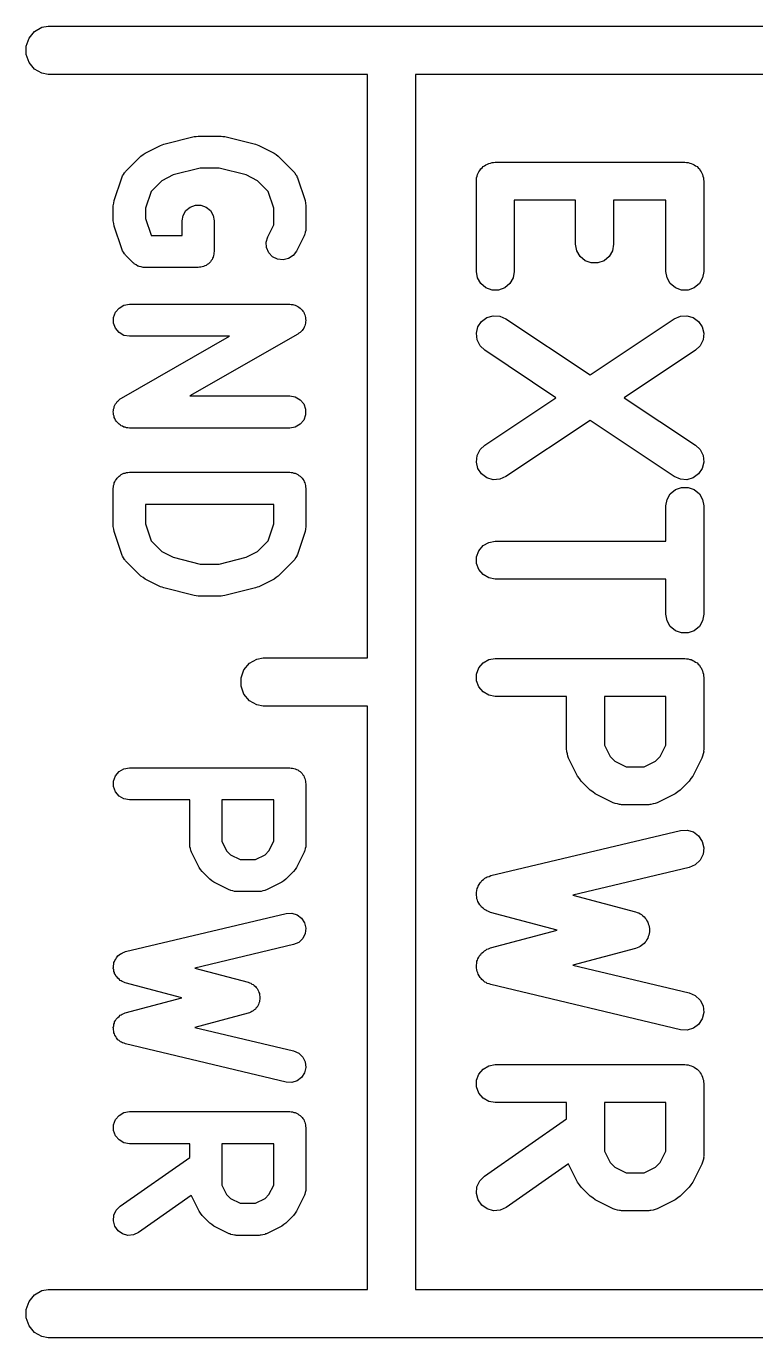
# Model space of a CAD drawing. Extents: x 51 to 149, y -134 to -32.
# Drawn here: x 50.61 to 56.38, y -100.69 to -90.31 of the extents above; entities that cross this region are included whole.
import ezdxf

# ---------------------------------------------------------------- set-up
doc = ezdxf.new("R2010")
doc.units = 0
doc.header["$MEASUREMENT"] = 0
doc.layers.add('BLACK', color=7, linetype='CONTINUOUS')

msp = doc.modelspace()

# ---------------------------------------------------------------- linework, layer by layer
at = {"layer": 'BLACK', "linetype": 'CONTINUOUS'}
for p, q in [((50.6757, -90.3518), (50.7338, -90.3182)), ((50.7338, -90.3182), (50.7833, -90.3095)), ((50.7833, -90.3095), (62.5167, -90.3095)), ((50.6095, -90.4664), (50.6325, -90.4033)), ((50.6325, -90.4033), (50.6757, -90.3518)), ((50.6095, -90.5336), (50.6095, -90.4664)), ((50.6325, -90.5967), (50.6095, -90.5336)), ((50.6757, -90.6482), (50.6325, -90.5967)), ((50.7338, -90.6818), (50.6757, -90.6482)), ((50.7833, -90.6905), (50.7338, -90.6818)), ((53.3095, -90.6905), (50.7833, -90.6905)), ((53.3095, -95.3095), (53.3095, -90.6905)), ((53.6905, -90.6905), (53.6905, -100.309)), ((62.3095, -90.6905), (53.6905, -90.6905)), ((51.6711, -91.2535), (51.6844, -91.2496)), ((51.6844, -91.2496), (51.6971, -91.2439)), ((51.6971, -91.2439), (51.939, -91.1835)), ((51.939, -91.1835), (51.9545, -91.1824)), ((51.9545, -91.1824), (51.9698, -91.1797)), ((51.9698, -91.1797), (52.1512, -91.1797)), ((52.1512, -91.1797), (52.1665, -91.1824)), ((52.1665, -91.1824), (52.182, -91.1835)), ((52.182, -91.1835), (52.4239, -91.2439)), ((52.4239, -91.2439), (52.4366, -91.2496)), ((52.4366, -91.2496), (52.4499, -91.2535)), ((51.3961, -91.4588), (51.5171, -91.3378)), ((51.5171, -91.3378), (51.5338, -91.3261)), ((51.5338, -91.3261), (51.5501, -91.314)), ((51.5501, -91.314), (51.6711, -91.2535)), ((52.4499, -91.2535), (52.5708, -91.314)), ((52.5708, -91.314), (52.5872, -91.3261)), ((52.5872, -91.3261), (52.6038, -91.3378)), ((52.6038, -91.3378), (52.7248, -91.4588)), ((51.3919, -91.4648), (51.3961, -91.4588)), ((51.9854, -91.4337), (51.7722, -91.487)), ((52.1356, -91.4337), (51.9854, -91.4337)), ((52.3488, -91.487), (52.1356, -91.4337)), ((52.7248, -91.4588), (52.729, -91.4648)), ((54.187, -91.473), (54.1915, -91.4607)), ((54.1915, -91.4607), (54.2, -91.4507)), ((54.2, -91.4507), (54.2065, -91.4393)), ((54.2065, -91.4393), (54.2166, -91.4309)), ((54.2166, -91.4309), (54.225, -91.4208)), ((54.225, -91.4208), (54.2364, -91.4142)), ((54.2364, -91.4142), (54.2464, -91.4058)), ((54.2464, -91.4058), (54.2588, -91.4013)), ((54.2588, -91.4013), (54.2701, -91.3948)), ((54.2701, -91.3948), (54.283, -91.3925)), ((54.283, -91.3925), (54.2954, -91.388)), ((54.2954, -91.388), (54.3085, -91.388)), ((54.3085, -91.388), (54.3214, -91.3857)), ((54.3214, -91.3857), (55.8214, -91.3857)), ((55.8214, -91.3857), (55.8344, -91.388)), ((55.8344, -91.388), (55.8475, -91.388)), ((55.8475, -91.388), (55.8598, -91.3925)), ((55.8598, -91.3925), (55.8727, -91.3948)), ((55.8727, -91.3948), (55.8841, -91.4013)), ((55.8841, -91.4013), (55.8964, -91.4058)), ((55.8964, -91.4058), (55.9065, -91.4142)), ((55.9065, -91.4142), (55.9178, -91.4208)), ((55.9178, -91.4208), (55.9263, -91.4309)), ((55.9263, -91.4309), (55.9363, -91.4393)), ((55.9363, -91.4393), (55.9429, -91.4507)), ((55.9429, -91.4507), (55.9513, -91.4607)), ((55.9513, -91.4607), (55.9558, -91.473)), ((51.305, -91.6898), (51.3655, -91.5084)), ((51.3655, -91.5084), (51.369, -91.502)), ((51.369, -91.502), (51.3709, -91.4949)), ((51.3709, -91.4949), (51.3794, -91.4827)), ((51.3794, -91.4827), (51.3865, -91.4696)), ((51.3865, -91.4696), (51.3919, -91.4648)), ((51.6821, -91.532), (51.597, -91.6172)), ((51.7722, -91.487), (51.6821, -91.532)), ((52.4388, -91.532), (52.3488, -91.487)), ((52.524, -91.6172), (52.4388, -91.532)), ((52.729, -91.4648), (52.7345, -91.4696)), ((52.7345, -91.4696), (52.7416, -91.4827)), ((52.7416, -91.4827), (52.7501, -91.4949)), ((52.7501, -91.4949), (52.752, -91.502)), ((52.752, -91.502), (52.7555, -91.5084)), ((52.7555, -91.5084), (52.816, -91.6898)), ((54.1714, -91.5357), (54.1737, -91.5228)), ((54.1714, -92.25), (54.1714, -91.5357)), ((54.1737, -91.5097), (54.1782, -91.4973)), ((54.1737, -91.5228), (54.1737, -91.5097)), ((54.1782, -91.4973), (54.1805, -91.4844)), ((54.1805, -91.4844), (54.187, -91.473)), ((55.9558, -91.473), (55.9624, -91.4844)), ((55.9624, -91.4844), (55.9647, -91.4973)), ((55.9647, -91.4973), (55.9691, -91.5097)), ((55.9691, -91.5097), (55.9691, -91.5228)), ((55.9691, -91.5228), (55.9714, -91.5357)), ((55.9714, -91.5357), (55.9714, -92.25)), ((51.597, -91.6172), (51.5525, -91.7506)), ((52.5685, -91.7506), (52.524, -91.6172)), ((51.2985, -91.73), (51.302, -91.71)), ((51.2985, -91.851), (51.2985, -91.73)), ((51.302, -91.71), (51.305, -91.6898)), ((51.5525, -91.7506), (51.5525, -91.8303)), ((51.8504, -91.8075), (51.8725, -91.7693)), ((51.8725, -91.7693), (51.9063, -91.741)), ((51.9063, -91.741), (51.9477, -91.7259)), ((51.9477, -91.7259), (51.9918, -91.7259)), ((51.9918, -91.7259), (52.0333, -91.741)), ((52.0333, -91.741), (52.067, -91.7693)), ((52.067, -91.7693), (52.0891, -91.8075)), ((52.5685, -91.8814), (52.5685, -91.7506)), ((52.816, -91.6898), (52.8189, -91.71)), ((52.8189, -91.71), (52.8225, -91.73)), ((52.8225, -91.73), (52.8225, -91.9114)), ((54.9571, -91.6857), (54.4714, -91.6857)), ((54.4714, -91.6857), (54.4714, -92.25)), ((54.9571, -92.0357), (54.9571, -91.6857)), ((55.6714, -91.6857), (55.2571, -91.6857)), ((55.2571, -91.6857), (55.2571, -92.0357)), ((55.6714, -92.25), (55.6714, -91.6857)), ((51.302, -91.871), (51.2985, -91.851)), ((51.305, -91.8911), (51.302, -91.871)), ((51.5525, -91.8303), (51.597, -91.9638)), ((51.8428, -91.851), (51.8504, -91.8075)), ((51.8428, -91.9659), (51.8428, -91.851)), ((52.0891, -91.8075), (52.0968, -91.851)), ((52.0968, -91.851), (52.0968, -92.0929)), ((51.3655, -92.0725), (51.305, -91.8911)), ((51.597, -91.9638), (51.599, -91.9659)), ((51.599, -91.9659), (51.8428, -91.9659)), ((52.5088, -92.0179), (52.5214, -91.9756)), ((52.5214, -91.9756), (52.5685, -91.8814)), ((52.8091, -91.9682), (52.7486, -92.0892)), ((52.8112, -91.9612), (52.8091, -91.9682)), ((52.8148, -91.9549), (52.8112, -91.9612)), ((52.8174, -91.9402), (52.8148, -91.9549)), ((52.8216, -91.9259), (52.8174, -91.9402)), ((52.8225, -91.9114), (52.8212, -91.9186)), ((52.8212, -91.9186), (52.8216, -91.9259)), ((51.369, -92.079), (51.3655, -92.0725)), ((51.3708, -92.0861), (51.369, -92.079)), ((52.5115, -92.0619), (52.5088, -92.0179)), ((52.529, -92.1024), (52.5115, -92.0619)), ((54.9662, -92.087), (54.9571, -92.0357)), ((55.2571, -92.0357), (55.2481, -92.087)), ((51.3794, -92.0982), (51.3708, -92.0861)), ((51.3865, -92.1113), (51.3794, -92.0982)), ((51.392, -92.1162), (51.3865, -92.1113)), ((51.3961, -92.1222), (51.392, -92.1162)), ((51.4566, -92.1827), (51.3961, -92.1222)), ((51.4612, -92.1859), (51.4566, -92.1827)), ((51.4648, -92.1901), (51.4612, -92.1859)), ((52.0585, -92.1816), (52.0514, -92.1901)), ((52.067, -92.1745), (52.0585, -92.1816)), ((52.0726, -92.1649), (52.067, -92.1745)), ((52.0797, -92.1564), (52.0726, -92.1649)), ((52.0835, -92.1459), (52.0797, -92.1564)), ((52.0891, -92.1363), (52.0835, -92.1459)), ((52.091, -92.1254), (52.0891, -92.1363)), ((52.0948, -92.1149), (52.091, -92.1254)), ((52.0968, -92.0929), (52.0948, -92.1038)), ((52.0948, -92.1038), (52.0948, -92.1149)), ((52.5593, -92.1344), (52.529, -92.1024)), ((52.5988, -92.1541), (52.5593, -92.1344)), ((52.6426, -92.1592), (52.5988, -92.1541)), ((52.6855, -92.1489), (52.6426, -92.1592)), ((52.7223, -92.1246), (52.6855, -92.1489)), ((52.7486, -92.0892), (52.7223, -92.1246)), ((54.9922, -92.1321), (54.9662, -92.087)), ((55.0321, -92.1656), (54.9922, -92.1321)), ((55.0811, -92.1834), (55.0321, -92.1656)), ((55.1332, -92.1834), (55.0811, -92.1834)), ((55.1821, -92.1656), (55.1332, -92.1834)), ((55.222, -92.1321), (55.1821, -92.1656)), ((55.2481, -92.087), (55.222, -92.1321)), ((51.4792, -92.1984), (51.4648, -92.1901)), ((51.4928, -92.208), (51.4792, -92.1984)), ((51.4982, -92.2094), (51.4928, -92.208)), ((51.503, -92.2122), (51.4982, -92.2094)), ((51.5193, -92.2151), (51.503, -92.2122)), ((51.5354, -92.2194), (51.5193, -92.2151)), ((51.5409, -92.2189), (51.5354, -92.2194)), ((51.5464, -92.2199), (51.5409, -92.2189)), ((51.9698, -92.2199), (51.5464, -92.2199)), ((51.9807, -92.2179), (51.9698, -92.2199)), ((51.9918, -92.2179), (51.9807, -92.2179)), ((52.0023, -92.2141), (51.9918, -92.2179)), ((52.0132, -92.2122), (52.0023, -92.2141)), ((52.0228, -92.2066), (52.0132, -92.2122)), ((52.0333, -92.2028), (52.0228, -92.2066)), ((52.0418, -92.1957), (52.0333, -92.2028)), ((52.0514, -92.1901), (52.0418, -92.1957)), ((54.1805, -92.3013), (54.1714, -92.25)), ((54.4714, -92.25), (54.4624, -92.3013)), ((55.6805, -92.3013), (55.6714, -92.25)), ((55.9714, -92.25), (55.9624, -92.3013)), ((54.2065, -92.3464), (54.1805, -92.3013)), ((54.2464, -92.3799), (54.2065, -92.3464)), ((54.2954, -92.3977), (54.2464, -92.3799)), ((54.3964, -92.3799), (54.3475, -92.3977)), ((54.4363, -92.3464), (54.3964, -92.3799)), ((54.4624, -92.3013), (54.4363, -92.3464)), ((55.7065, -92.3464), (55.6805, -92.3013)), ((55.7464, -92.3799), (55.7065, -92.3464)), ((55.7954, -92.3977), (55.7464, -92.3799)), ((55.8964, -92.3799), (55.8475, -92.3977)), ((55.9363, -92.3464), (55.8964, -92.3799)), ((55.9624, -92.3013), (55.9363, -92.3464)), ((54.3475, -92.3977), (54.2954, -92.3977)), ((55.8475, -92.3977), (55.7954, -92.3977)), ((51.3004, -92.6151), (51.3155, -92.5736)), ((51.3155, -92.5736), (51.3438, -92.5399)), ((51.3438, -92.5399), (51.382, -92.5178)), ((51.382, -92.5178), (51.4255, -92.5101)), ((51.4255, -92.5101), (52.6955, -92.5101)), ((52.6955, -92.5101), (52.7067, -92.5121)), ((52.7067, -92.5121), (52.7181, -92.5122)), ((52.7181, -92.5122), (52.7282, -92.5159)), ((52.7282, -92.5159), (52.7389, -92.5178)), ((52.7389, -92.5178), (52.7488, -92.5235)), ((52.7488, -92.5235), (52.7595, -92.5274)), ((52.7595, -92.5274), (52.7677, -92.5344)), ((52.7677, -92.5344), (52.7771, -92.5399)), ((52.7771, -92.5399), (52.7844, -92.5486)), ((52.7844, -92.5486), (52.7931, -92.5559)), ((52.7931, -92.5559), (52.7985, -92.5653)), ((52.7985, -92.5653), (52.8055, -92.5736)), ((52.8055, -92.5736), (52.8094, -92.5843)), ((52.8094, -92.5843), (52.815, -92.5942)), ((52.815, -92.5942), (52.8168, -92.6049)), ((54.2549, -92.6155), (54.3049, -92.6009)), ((54.3049, -92.6009), (54.3569, -92.6043)), ((55.7859, -92.6043), (55.8379, -92.6009)), ((55.8379, -92.6009), (55.8879, -92.6155)), ((51.3004, -92.6592), (51.3004, -92.6151)), ((51.3155, -92.7006), (51.3004, -92.6592)), ((51.3438, -92.7344), (51.3155, -92.7006)), ((52.8055, -92.7006), (52.7981, -92.7094)), ((52.8092, -92.6905), (52.8055, -92.7006)), ((52.8146, -92.6811), (52.8092, -92.6905)), ((52.8166, -92.6699), (52.8146, -92.6811)), ((52.8205, -92.6592), (52.8166, -92.6699)), ((52.8168, -92.6049), (52.8205, -92.6151)), ((52.8205, -92.6151), (52.8205, -92.6265)), ((52.8205, -92.6265), (52.8225, -92.6377)), ((52.8225, -92.6377), (52.8205, -92.6484)), ((52.8205, -92.6484), (52.8205, -92.6592)), ((54.1717, -92.7403), (54.1841, -92.6897)), ((54.1841, -92.6897), (54.213, -92.6464)), ((54.213, -92.6464), (54.2549, -92.6155)), ((54.3569, -92.6043), (54.4046, -92.6252)), ((54.4046, -92.6252), (55.0714, -93.0697)), ((55.0714, -93.0697), (55.7382, -92.6252)), ((55.7382, -92.6252), (55.7859, -92.6043)), ((55.8879, -92.6155), (55.9299, -92.6464)), ((55.9299, -92.6464), (55.9588, -92.6897)), ((55.9588, -92.6897), (55.9711, -92.7403)), ((51.382, -92.7565), (51.3438, -92.7344)), ((51.3625, -93.2526), (52.2172, -92.7641)), ((51.4255, -92.7641), (51.382, -92.7565)), ((52.2172, -92.7641), (51.4255, -92.7641)), ((52.7585, -92.7474), (51.9037, -93.2359)), ((52.7672, -92.7401), (52.7585, -92.7474)), ((52.7771, -92.7344), (52.7672, -92.7401)), ((52.7841, -92.7261), (52.7771, -92.7344)), ((52.7924, -92.7192), (52.7841, -92.7261)), ((52.7981, -92.7094), (52.7924, -92.7192)), ((54.1775, -92.7921), (54.1717, -92.7403)), ((54.2006, -92.8388), (54.1775, -92.7921)), ((55.9654, -92.7921), (55.9423, -92.8388)), ((55.9711, -92.7403), (55.9654, -92.7921)), ((54.2382, -92.8748), (54.2006, -92.8388)), ((54.801, -93.25), (54.2382, -92.8748)), ((55.9046, -92.8748), (55.3418, -93.25)), ((55.9423, -92.8388), (55.9046, -92.8748)), ((51.3043, -93.3301), (51.3063, -93.3189)), ((51.3063, -93.3189), (51.3118, -93.3095)), ((51.3118, -93.3095), (51.3155, -93.2994)), ((51.3155, -93.2994), (51.3228, -93.2906)), ((51.3228, -93.2906), (51.3286, -93.2808)), ((51.3286, -93.2808), (51.3369, -93.2739)), ((51.3369, -93.2739), (51.3438, -93.2656)), ((51.3438, -93.2656), (51.3537, -93.2599)), ((51.3537, -93.2599), (51.3625, -93.2526)), ((51.9037, -93.2359), (52.6955, -93.2359)), ((52.6955, -93.2359), (52.7389, -93.2435)), ((52.7389, -93.2435), (52.7771, -93.2656)), ((52.7771, -93.2656), (52.8055, -93.2994)), ((52.8055, -93.2994), (52.8205, -93.3408)), ((54.2382, -93.6252), (54.801, -93.25)), ((55.3418, -93.25), (55.9046, -93.6252)), ((51.2985, -93.3623), (51.3004, -93.3516)), ((51.3004, -93.3735), (51.2985, -93.3623)), ((51.3004, -93.3408), (51.3043, -93.3301)), ((51.3004, -93.3516), (51.3004, -93.3408)), ((51.3004, -93.3849), (51.3004, -93.3735)), ((51.3041, -93.3951), (51.3004, -93.3849)), ((51.3059, -93.4058), (51.3041, -93.3951)), ((51.3116, -93.4157), (51.3059, -93.4058)), ((51.3155, -93.4264), (51.3116, -93.4157)), ((51.3224, -93.4347), (51.3155, -93.4264)), ((52.8055, -93.4264), (52.7771, -93.4601)), ((52.8205, -93.3849), (52.8055, -93.4264)), ((52.8205, -93.3408), (52.8205, -93.3849)), ((55.0714, -93.4303), (54.4046, -93.8748)), ((55.7382, -93.8748), (55.0714, -93.4303)), ((51.3278, -93.4441), (51.3224, -93.4347)), ((51.3365, -93.4514), (51.3278, -93.4441)), ((51.3438, -93.4601), (51.3365, -93.4514)), ((51.3532, -93.4656), (51.3438, -93.4601)), ((51.3615, -93.4726), (51.3532, -93.4656)), ((51.3722, -93.4765), (51.3615, -93.4726)), ((51.382, -93.4822), (51.3722, -93.4765)), ((51.3927, -93.4841), (51.382, -93.4822)), ((51.4029, -93.4878), (51.3927, -93.4841)), ((51.4143, -93.4879), (51.4029, -93.4878)), ((51.4255, -93.4899), (51.4143, -93.4879)), ((52.6955, -93.4899), (51.4255, -93.4899)), ((52.7389, -93.4822), (52.6955, -93.4899)), ((52.7771, -93.4601), (52.7389, -93.4822)), ((54.2006, -93.6612), (54.2382, -93.6252)), ((55.9046, -93.6252), (55.9423, -93.6612)), ((54.1717, -93.7597), (54.1775, -93.7079)), ((54.1775, -93.7079), (54.2006, -93.6612)), ((55.9423, -93.6612), (55.9654, -93.7079)), ((55.9654, -93.7079), (55.9711, -93.7597)), ((51.3724, -93.8538), (51.382, -93.8483)), ((51.382, -93.8483), (51.393, -93.8463)), ((51.393, -93.8463), (51.4034, -93.8425)), ((51.4034, -93.8425), (51.4145, -93.8425)), ((51.4145, -93.8425), (51.4255, -93.8406)), ((51.4255, -93.8406), (52.6955, -93.8406)), ((52.6955, -93.8406), (52.7064, -93.8425)), ((52.7064, -93.8425), (52.7175, -93.8425)), ((52.7175, -93.8425), (52.728, -93.8463)), ((52.728, -93.8463), (52.7389, -93.8483)), ((52.7389, -93.8483), (52.7485, -93.8538)), ((54.1841, -93.8103), (54.1717, -93.7597)), ((54.213, -93.8536), (54.1841, -93.8103)), ((55.9588, -93.8103), (55.9299, -93.8536)), ((55.9711, -93.7597), (55.9588, -93.8103)), ((51.3004, -93.9456), (51.3042, -93.9351)), ((51.3004, -93.9567), (51.3004, -93.9456)), ((51.3042, -93.9351), (51.3061, -93.9242)), ((51.3061, -93.9242), (51.3117, -93.9146)), ((51.3117, -93.9146), (51.3155, -93.9041)), ((51.3155, -93.9041), (51.3226, -93.8956)), ((51.3226, -93.8956), (51.3282, -93.886)), ((51.3282, -93.886), (51.3367, -93.8788)), ((51.3367, -93.8788), (51.3438, -93.8703)), ((51.3438, -93.8703), (51.3535, -93.8648)), ((51.3535, -93.8648), (51.362, -93.8576)), ((51.362, -93.8576), (51.3724, -93.8538)), ((52.7485, -93.8538), (52.759, -93.8576)), ((52.759, -93.8576), (52.7675, -93.8648)), ((52.7675, -93.8648), (52.7771, -93.8703)), ((52.7771, -93.8703), (52.7843, -93.8788)), ((52.7843, -93.8788), (52.7928, -93.886)), ((52.7928, -93.886), (52.7983, -93.8956)), ((52.7983, -93.8956), (52.8055, -93.9041)), ((52.8055, -93.9041), (52.8093, -93.9146)), ((52.8093, -93.9146), (52.8148, -93.9242)), ((52.8148, -93.9242), (52.8167, -93.9351)), ((52.8167, -93.9351), (52.8205, -93.9456)), ((52.8205, -93.9456), (52.8205, -93.9567)), ((54.2549, -93.8845), (54.213, -93.8536)), ((54.3049, -93.8991), (54.2549, -93.8845)), ((54.3569, -93.8957), (54.3049, -93.8991)), ((54.4046, -93.8748), (54.3569, -93.8957)), ((55.7859, -93.8957), (55.7382, -93.8748)), ((55.8379, -93.8991), (55.7859, -93.8957)), ((55.8879, -93.8845), (55.8379, -93.8991)), ((55.9299, -93.8536), (55.8879, -93.8845)), ((51.2985, -93.9676), (51.3004, -93.9567)), ((51.2985, -94.27), (51.2985, -93.9676)), ((52.8205, -93.9567), (52.8225, -93.9676)), ((52.8225, -93.9676), (52.8225, -94.27)), ((55.6714, -94.1071), (55.6805, -94.0558)), ((55.6805, -94.0558), (55.7065, -94.0107)), ((55.7065, -94.0107), (55.7464, -93.9772)), ((55.7464, -93.9772), (55.7954, -93.9594)), ((55.7954, -93.9594), (55.8475, -93.9594)), ((55.8475, -93.9594), (55.8964, -93.9772)), ((55.8964, -93.9772), (55.9363, -94.0107)), ((55.9363, -94.0107), (55.9624, -94.0558)), ((55.9624, -94.0558), (55.9714, -94.1071)), ((51.5525, -94.0946), (51.5525, -94.2494)), ((52.5685, -94.0946), (51.5525, -94.0946)), ((52.5685, -94.2494), (52.5685, -94.0946)), ((55.6714, -94.3857), (55.6714, -94.1071)), ((55.9714, -94.1071), (55.9714, -94.9643)), ((51.5525, -94.2494), (51.597, -94.3828)), ((52.524, -94.3828), (52.5685, -94.2494)), ((51.302, -94.29), (51.2985, -94.27)), ((51.305, -94.3102), (51.302, -94.29)), ((51.3655, -94.4916), (51.305, -94.3102)), ((52.816, -94.3102), (52.7555, -94.4916)), ((52.8189, -94.29), (52.816, -94.3102)), ((52.8225, -94.27), (52.8189, -94.29)), ((51.597, -94.3828), (51.6821, -94.468)), ((51.6821, -94.468), (51.7722, -94.513)), ((52.3488, -94.513), (52.4388, -94.468)), ((52.4388, -94.468), (52.524, -94.3828)), ((54.1737, -94.5097), (54.1915, -94.4607)), ((54.1915, -94.4607), (54.225, -94.4208)), ((54.225, -94.4208), (54.2701, -94.3948)), ((54.2701, -94.3948), (54.3214, -94.3857)), ((54.3214, -94.3857), (55.6714, -94.3857)), ((51.369, -94.498), (51.3655, -94.4916)), ((51.3709, -94.5051), (51.369, -94.498)), ((51.3794, -94.5173), (51.3709, -94.5051)), ((51.3865, -94.5304), (51.3794, -94.5173)), ((51.3919, -94.5352), (51.3865, -94.5304)), ((51.3961, -94.5412), (51.3919, -94.5352)), ((51.5171, -94.6622), (51.3961, -94.5412)), ((51.7722, -94.513), (51.9854, -94.5663)), ((51.9854, -94.5663), (52.1356, -94.5663)), ((52.1356, -94.5663), (52.3488, -94.513)), ((52.7248, -94.5412), (52.6038, -94.6622)), ((52.729, -94.5352), (52.7248, -94.5412)), ((52.7345, -94.5304), (52.729, -94.5352)), ((52.7416, -94.5173), (52.7345, -94.5304)), ((52.7501, -94.5051), (52.7416, -94.5173)), ((52.752, -94.498), (52.7501, -94.5051)), ((52.7555, -94.4916), (52.752, -94.498)), ((54.1737, -94.5618), (54.1737, -94.5097)), ((54.1915, -94.6107), (54.1737, -94.5618)), ((51.5338, -94.6739), (51.5171, -94.6622)), ((51.5501, -94.686), (51.5338, -94.6739)), ((52.5872, -94.6738), (52.5708, -94.686)), ((52.6038, -94.6622), (52.5872, -94.6738)), ((54.225, -94.6506), (54.1915, -94.6107)), ((54.2701, -94.6767), (54.225, -94.6506)), ((54.3214, -94.6857), (54.2701, -94.6767)), ((51.6711, -94.7464), (51.5501, -94.686)), ((51.6844, -94.7504), (51.6711, -94.7464)), ((51.6971, -94.7561), (51.6844, -94.7504)), ((51.939, -94.8165), (51.6971, -94.7561)), ((52.4239, -94.7561), (52.182, -94.8165)), ((52.4366, -94.7504), (52.4239, -94.7561)), ((52.4499, -94.7464), (52.4366, -94.7504)), ((52.5708, -94.686), (52.4499, -94.7464)), ((55.6714, -94.6857), (54.3214, -94.6857)), ((55.6714, -94.9643), (55.6714, -94.6857)), ((51.9545, -94.8176), (51.939, -94.8165)), ((51.9698, -94.8203), (51.9545, -94.8176)), ((52.1512, -94.8203), (51.9698, -94.8203)), ((52.1665, -94.8176), (52.1512, -94.8203)), ((52.182, -94.8165), (52.1665, -94.8176)), ((55.6805, -95.0156), (55.6714, -94.9643)), ((55.9714, -94.9643), (55.9624, -95.0156)), ((55.7065, -95.0607), (55.6805, -95.0156)), ((55.7464, -95.0942), (55.7065, -95.0607)), ((55.7954, -95.112), (55.7464, -95.0942)), ((55.8964, -95.0942), (55.8475, -95.112)), ((55.9363, -95.0607), (55.8964, -95.0942)), ((55.9624, -95.0156), (55.9363, -95.0607)), ((55.8475, -95.112), (55.7954, -95.112)), ((52.3095, -95.4664), (52.3325, -95.4033)), ((52.3325, -95.4033), (52.3757, -95.3518)), ((52.3757, -95.3518), (52.4338, -95.3182)), ((52.4338, -95.3182), (52.4833, -95.3095)), ((52.4833, -95.3095), (53.3095, -95.3095)), ((54.1737, -95.4382), (54.1915, -95.3893)), ((54.1915, -95.3893), (54.225, -95.3494)), ((54.225, -95.3494), (54.2701, -95.3233)), ((54.2701, -95.3233), (54.3214, -95.3143)), ((54.3214, -95.3143), (55.8214, -95.3143)), ((55.8214, -95.3143), (55.8344, -95.3166)), ((55.8344, -95.3166), (55.8475, -95.3166)), ((55.8475, -95.3166), (55.8598, -95.3211)), ((55.8598, -95.3211), (55.8727, -95.3233)), ((55.8727, -95.3233), (55.8841, -95.3299)), ((55.8841, -95.3299), (55.8964, -95.3344)), ((55.8964, -95.3344), (55.9065, -95.3428)), ((55.9065, -95.3428), (55.9178, -95.3494)), ((55.9178, -95.3494), (55.9263, -95.3594)), ((55.9263, -95.3594), (55.9363, -95.3679)), ((55.9363, -95.3679), (55.9429, -95.3792)), ((55.9429, -95.3792), (55.9513, -95.3893)), ((55.9513, -95.3893), (55.9558, -95.4016)), ((55.9558, -95.4016), (55.9624, -95.413)), ((52.3095, -95.5336), (52.3095, -95.4664)), ((54.1737, -95.4903), (54.1737, -95.4382)), ((54.1915, -95.5393), (54.1737, -95.4903)), ((55.9624, -95.413), (55.9647, -95.4259)), ((55.9647, -95.4259), (55.9691, -95.4382)), ((55.9691, -95.4382), (55.9691, -95.4514)), ((55.9691, -95.4514), (55.9714, -95.4643)), ((55.9714, -95.4643), (55.9714, -96.0357)), ((52.3325, -95.5967), (52.3095, -95.5336)), ((52.3757, -95.6482), (52.3325, -95.5967)), ((54.225, -95.5792), (54.1915, -95.5393)), ((54.2701, -95.6052), (54.225, -95.5792)), ((54.3214, -95.6143), (54.2701, -95.6052)), ((52.4338, -95.6818), (52.3757, -95.6482)), ((52.4833, -95.6905), (52.4338, -95.6818)), ((53.3095, -95.6905), (52.4833, -95.6905)), ((53.3095, -100.309), (53.3095, -95.6905)), ((54.8857, -95.6143), (54.3214, -95.6143)), ((54.8857, -96.0357), (54.8857, -95.6143)), ((55.1857, -95.6143), (55.1857, -96.0003)), ((55.6714, -95.6143), (55.1857, -95.6143)), ((55.6714, -96.0003), (55.6714, -95.6143)), ((55.1857, -96.0003), (55.2304, -96.0897)), ((55.6267, -96.0897), (55.6714, -96.0003)), ((54.8872, -96.0442), (54.8857, -96.0357)), ((54.8867, -96.0529), (54.8872, -96.0442)), ((54.8917, -96.0697), (54.8867, -96.0529)), ((54.8948, -96.087), (54.8917, -96.0697)), ((54.8991, -96.0945), (54.8948, -96.087)), ((54.9016, -96.1028), (54.8991, -96.0945)), ((54.973, -96.2457), (54.9016, -96.1028)), ((55.2304, -96.0897), (55.2674, -96.1267)), ((55.2674, -96.1267), (55.3568, -96.1714)), ((55.5003, -96.1714), (55.5897, -96.1267)), ((55.5897, -96.1267), (55.6267, -96.0897)), ((55.9556, -96.1028), (55.8842, -96.2457)), ((55.9581, -96.0945), (55.9556, -96.1028)), ((55.9624, -96.087), (55.9581, -96.0945)), ((55.9654, -96.0697), (55.9624, -96.087)), ((55.9704, -96.0529), (55.9654, -96.0697)), ((55.9714, -96.0357), (55.9699, -96.0442)), ((55.9699, -96.0442), (55.9704, -96.0529)), ((51.3155, -96.2432), (51.3438, -96.2094)), ((51.3438, -96.2094), (51.382, -96.1873)), ((51.382, -96.1873), (51.4255, -96.1797)), ((51.4255, -96.1797), (52.6955, -96.1797)), ((52.6955, -96.1797), (52.7064, -96.1816)), ((52.7064, -96.1816), (52.7175, -96.1816)), ((52.7175, -96.1816), (52.728, -96.1854)), ((52.728, -96.1854), (52.7389, -96.1873)), ((52.7389, -96.1873), (52.7485, -96.1929)), ((52.7485, -96.1929), (52.759, -96.1967)), ((52.759, -96.1967), (52.7675, -96.2038)), ((52.7675, -96.2038), (52.7771, -96.2094)), ((52.7771, -96.2094), (52.7843, -96.2179)), ((52.7843, -96.2179), (52.7928, -96.225)), ((52.7928, -96.225), (52.7983, -96.2347)), ((52.7983, -96.2347), (52.8055, -96.2432)), ((55.3568, -96.1714), (55.5003, -96.1714)), ((51.3004, -96.2846), (51.3155, -96.2432)), ((51.3004, -96.3287), (51.3004, -96.2846)), ((51.3155, -96.3702), (51.3004, -96.3287)), ((52.8055, -96.2432), (52.8093, -96.2536)), ((52.8093, -96.2536), (52.8148, -96.2632)), ((52.8148, -96.2632), (52.8167, -96.2742)), ((52.8167, -96.2742), (52.8205, -96.2846)), ((52.8205, -96.2846), (52.8205, -96.2957)), ((52.8205, -96.2957), (52.8225, -96.3067)), ((52.8225, -96.3067), (52.8225, -96.7905)), ((54.9873, -96.265), (54.973, -96.2457)), ((55.0011, -96.2846), (54.9873, -96.265)), ((55.0725, -96.3561), (55.0011, -96.2846)), ((55.8561, -96.2846), (55.7846, -96.3561)), ((55.8698, -96.265), (55.8561, -96.2846)), ((55.8842, -96.2457), (55.8698, -96.265)), ((51.3438, -96.404), (51.3155, -96.3702)), ((51.382, -96.426), (51.3438, -96.404)), ((51.4255, -96.4337), (51.382, -96.426)), ((51.9032, -96.4337), (51.4255, -96.4337)), ((51.9032, -96.7905), (51.9032, -96.4337)), ((52.1572, -96.4337), (52.1572, -96.7605)), ((52.5685, -96.4337), (52.1572, -96.4337)), ((52.5685, -96.7605), (52.5685, -96.4337)), ((55.0922, -96.3698), (55.0725, -96.3561)), ((55.1115, -96.3842), (55.0922, -96.3698)), ((55.2543, -96.4556), (55.1115, -96.3842)), ((55.7457, -96.3842), (55.6028, -96.4556)), ((55.765, -96.3698), (55.7457, -96.3842)), ((55.7846, -96.3561), (55.765, -96.3698)), ((55.2626, -96.4581), (55.2543, -96.4556)), ((55.2701, -96.4624), (55.2626, -96.4581)), ((55.2874, -96.4654), (55.2701, -96.4624)), ((55.3043, -96.4704), (55.2874, -96.4654)), ((55.3129, -96.4699), (55.3043, -96.4704)), ((55.3214, -96.4714), (55.3129, -96.4699)), ((55.5357, -96.4714), (55.3214, -96.4714)), ((55.5442, -96.4699), (55.5357, -96.4714)), ((55.5529, -96.4704), (55.5442, -96.4699)), ((55.5697, -96.4654), (55.5529, -96.4704)), ((55.587, -96.4624), (55.5697, -96.4654)), ((55.5945, -96.4581), (55.587, -96.4624)), ((55.6028, -96.4556), (55.5945, -96.4581)), ((54.2867, -97.0326), (55.7867, -96.6755)), ((55.7867, -96.6755), (55.8387, -96.6724)), ((55.8387, -96.6724), (55.8886, -96.6873)), ((55.8886, -96.6873), (55.9304, -96.7184)), ((55.9304, -96.7184), (55.9591, -96.7619)), ((51.9045, -96.7977), (51.9032, -96.7905)), ((51.9041, -96.805), (51.9045, -96.7977)), ((51.9083, -96.8193), (51.9041, -96.805)), ((51.9109, -96.8339), (51.9083, -96.8193)), ((51.9146, -96.8403), (51.9109, -96.8339)), ((51.9166, -96.8473), (51.9146, -96.8403)), ((51.9771, -96.9682), (51.9166, -96.8473)), ((52.1572, -96.7605), (52.1951, -96.8362)), ((52.1951, -96.8362), (52.2264, -96.8675)), ((52.4993, -96.8675), (52.5306, -96.8362)), ((52.5306, -96.8362), (52.5685, -96.7605)), ((52.8091, -96.8473), (52.7486, -96.9682)), ((52.8112, -96.8403), (52.8091, -96.8473)), ((52.8148, -96.8339), (52.8112, -96.8403)), ((52.8174, -96.8193), (52.8148, -96.8339)), ((52.8216, -96.805), (52.8174, -96.8193)), ((52.8225, -96.7905), (52.8212, -96.7977)), ((52.8212, -96.7977), (52.8216, -96.805)), ((55.9591, -96.7619), (55.9712, -96.8126)), ((55.9712, -96.8126), (55.9652, -96.8643)), ((52.2264, -96.8675), (52.3021, -96.9054)), ((52.3021, -96.9054), (52.4236, -96.9054)), ((52.4236, -96.9054), (52.4993, -96.8675)), ((55.904, -96.9467), (55.8562, -96.9673)), ((55.9418, -96.9109), (55.904, -96.9467)), ((55.9652, -96.8643), (55.9418, -96.9109)), ((51.9892, -96.9846), (51.9771, -96.9682)), ((52.0009, -97.0012), (51.9892, -96.9846)), ((52.0614, -97.0617), (52.0009, -97.0012)), ((52.0781, -97.0734), (52.0614, -97.0617)), ((52.6643, -97.0617), (52.6477, -97.0734)), ((52.7248, -97.0012), (52.6643, -97.0617)), ((52.7365, -96.9846), (52.7248, -97.0012)), ((52.7486, -96.9682), (52.7365, -96.9846)), ((54.2152, -97.0726), (54.2278, -97.0638)), ((54.2278, -97.0638), (54.2389, -97.0533)), ((54.2389, -97.0533), (54.2489, -97.049)), ((54.2489, -97.049), (54.2579, -97.0427)), ((54.2579, -97.0427), (54.2726, -97.0387)), ((54.2726, -97.0387), (54.2867, -97.0326)), ((55.8562, -96.9673), (54.9345, -97.1868)), ((52.0944, -97.0855), (52.0781, -97.0734)), ((52.2153, -97.146), (52.0944, -97.0855)), ((52.2224, -97.1481), (52.2153, -97.146)), ((52.2287, -97.1517), (52.2224, -97.1481)), ((52.2434, -97.1543), (52.2287, -97.1517)), ((52.2576, -97.1585), (52.2434, -97.1543)), ((52.2649, -97.1581), (52.2576, -97.1585)), ((52.2721, -97.1594), (52.2649, -97.1581)), ((52.4536, -97.1594), (52.2721, -97.1594)), ((52.4608, -97.1581), (52.4536, -97.1594)), ((52.4681, -97.1585), (52.4608, -97.1581)), ((52.4824, -97.1543), (52.4681, -97.1585)), ((52.497, -97.1517), (52.4824, -97.1543)), ((52.5034, -97.1481), (52.497, -97.1517)), ((52.5104, -97.146), (52.5034, -97.1481)), ((52.6313, -97.0855), (52.5104, -97.146)), ((52.6477, -97.0734), (52.6313, -97.0855)), ((54.172, -97.1657), (54.1759, -97.1509)), ((54.173, -97.1766), (54.172, -97.1657)), ((54.1759, -97.1509), (54.1777, -97.1357)), ((54.1777, -97.1357), (54.1826, -97.1259)), ((54.1826, -97.1259), (54.1854, -97.1153)), ((54.1854, -97.1153), (54.1942, -97.1028)), ((54.1942, -97.1028), (54.201, -97.0891)), ((54.201, -97.0891), (54.209, -97.0816)), ((54.209, -97.0816), (54.2152, -97.0726)), ((54.1717, -97.1874), (54.173, -97.1766)), ((54.1752, -97.2023), (54.1717, -97.1874)), ((54.1766, -97.2176), (54.1752, -97.2023)), ((54.1812, -97.2275), (54.1766, -97.2176)), ((54.1838, -97.2381), (54.1812, -97.2275)), ((54.1922, -97.2509), (54.1838, -97.2381)), ((54.1987, -97.2648), (54.1922, -97.2509)), ((54.2064, -97.2725), (54.1987, -97.2648)), ((54.2124, -97.2816), (54.2064, -97.2725)), ((54.9345, -97.1868), (55.4315, -97.3194)), ((51.3961, -97.6345), (52.6661, -97.3322)), ((52.6661, -97.3322), (52.7101, -97.3296)), ((52.7101, -97.3296), (52.7524, -97.3422)), ((52.7524, -97.3422), (52.7878, -97.3685)), ((52.7878, -97.3685), (52.812, -97.4053)), ((54.2247, -97.2907), (54.2124, -97.2816)), ((54.2355, -97.3015), (54.2247, -97.2907)), ((54.2455, -97.3062), (54.2355, -97.3015)), ((54.2542, -97.3127), (54.2455, -97.3062)), ((54.2689, -97.3171), (54.2542, -97.3127)), ((54.2828, -97.3235), (54.2689, -97.3171)), ((54.8107, -97.4643), (54.2828, -97.3235)), ((55.4315, -97.3194), (55.4436, -97.325)), ((55.4436, -97.325), (55.4564, -97.3284)), ((55.4564, -97.3284), (55.467, -97.3359)), ((55.467, -97.3359), (55.4787, -97.3413)), ((55.4787, -97.3413), (55.4882, -97.3507)), ((55.4882, -97.3507), (55.499, -97.3583)), ((55.499, -97.3583), (55.5065, -97.369)), ((55.5065, -97.369), (55.5156, -97.3781)), ((55.5156, -97.3781), (55.5213, -97.3902)), ((52.812, -97.4053), (52.8223, -97.4482)), ((52.8223, -97.4482), (52.8172, -97.492)), ((54.2828, -97.6051), (54.8107, -97.4643)), ((55.5213, -97.3902), (55.5289, -97.4011)), ((55.5289, -97.4011), (55.5322, -97.4136)), ((55.5322, -97.4136), (55.5377, -97.4253)), ((55.5377, -97.4253), (55.5389, -97.4385)), ((55.5389, -97.4385), (55.5423, -97.4514)), ((55.5423, -97.4772), (55.5389, -97.49)), ((55.5423, -97.4514), (55.5412, -97.4643)), ((55.5412, -97.4643), (55.5423, -97.4772)), ((52.7249, -97.5793), (51.9445, -97.7651)), ((52.7654, -97.5617), (52.7249, -97.5793)), ((52.7974, -97.5314), (52.7654, -97.5617)), ((52.8172, -97.492), (52.7974, -97.5314)), ((55.4882, -97.5779), (55.4787, -97.5873)), ((55.499, -97.5702), (55.4882, -97.5779)), ((55.5065, -97.5596), (55.499, -97.5702)), ((55.5156, -97.5505), (55.5065, -97.5596)), ((55.5213, -97.5384), (55.5156, -97.5505)), ((55.5289, -97.5275), (55.5213, -97.5384)), ((55.5322, -97.515), (55.5289, -97.5275)), ((55.5377, -97.5033), (55.5322, -97.515)), ((55.5389, -97.49), (55.5377, -97.5033)), ((51.3177, -97.6939), (51.3235, -97.6824)), ((51.3235, -97.6824), (51.3303, -97.676)), ((51.3303, -97.676), (51.3356, -97.6684)), ((51.3356, -97.6684), (51.3462, -97.661)), ((51.3462, -97.661), (51.3556, -97.6521)), ((51.3556, -97.6521), (51.3641, -97.6484)), ((51.3641, -97.6484), (51.3717, -97.6431)), ((51.3717, -97.6431), (51.3842, -97.6397)), ((51.3842, -97.6397), (51.3961, -97.6345)), ((54.1838, -97.6904), (54.1922, -97.6777)), ((54.1922, -97.6777), (54.1987, -97.6638)), ((54.1987, -97.6638), (54.2064, -97.6561)), ((54.2064, -97.6561), (54.2124, -97.647)), ((54.2124, -97.647), (54.2247, -97.6378)), ((54.2247, -97.6378), (54.2355, -97.627)), ((54.2355, -97.627), (54.2455, -97.6224)), ((54.2455, -97.6224), (54.2542, -97.6159)), ((54.2542, -97.6159), (54.2689, -97.6115)), ((54.2689, -97.6115), (54.2828, -97.6051)), ((55.4315, -97.6092), (54.9345, -97.7418)), ((55.4436, -97.6036), (55.4315, -97.6092)), ((55.4564, -97.6002), (55.4436, -97.6036)), ((55.467, -97.5927), (55.4564, -97.6002)), ((55.4787, -97.5873), (55.467, -97.5927)), ((51.2987, -97.7656), (51.2998, -97.7564)), ((51.3017, -97.7782), (51.2987, -97.7656)), ((51.2989, -97.7472), (51.3023, -97.7347)), ((51.2998, -97.7564), (51.2989, -97.7472)), ((51.3028, -97.7911), (51.3017, -97.7782)), ((51.3023, -97.7347), (51.3038, -97.7218)), ((51.3068, -97.7995), (51.3028, -97.7911)), ((51.3038, -97.7218), (51.3079, -97.7135)), ((51.3079, -97.7135), (51.3103, -97.7046)), ((51.3103, -97.7046), (51.3177, -97.6939)), ((51.9445, -97.7651), (52.3653, -97.8773)), ((54.1717, -97.7411), (54.1752, -97.7262)), ((54.173, -97.752), (54.1717, -97.7411)), ((54.172, -97.7629), (54.173, -97.752)), ((54.1759, -97.7777), (54.172, -97.7629)), ((54.1752, -97.7262), (54.1766, -97.711)), ((54.1777, -97.7929), (54.1759, -97.7777)), ((54.1766, -97.711), (54.1812, -97.7011)), ((54.1826, -97.8027), (54.1777, -97.7929)), ((54.1812, -97.7011), (54.1838, -97.6904)), ((54.9345, -97.7418), (55.8562, -97.9612)), ((51.3089, -97.8085), (51.3068, -97.7995)), ((51.316, -97.8193), (51.3089, -97.8085)), ((51.3215, -97.8311), (51.316, -97.8193)), ((51.3281, -97.8376), (51.3215, -97.8311)), ((51.3332, -97.8453), (51.3281, -97.8376)), ((51.3436, -97.8531), (51.3332, -97.8453)), ((51.3528, -97.8622), (51.3436, -97.8531)), ((51.3612, -97.8661), (51.3528, -97.8622)), ((51.3686, -97.8716), (51.3612, -97.8661)), ((51.381, -97.8753), (51.3686, -97.8716)), ((51.3928, -97.8808), (51.381, -97.8753)), ((51.8397, -98), (51.3928, -97.8808)), ((52.3653, -97.8773), (52.3756, -97.882)), ((52.3756, -97.882), (52.3864, -97.885)), ((52.3864, -97.885), (52.3954, -97.8913)), ((52.3954, -97.8913), (52.4053, -97.8959)), ((52.4053, -97.8959), (52.4133, -97.9038)), ((54.1854, -97.8132), (54.1826, -97.8027)), ((54.1942, -97.8258), (54.1854, -97.8132)), ((54.201, -97.8394), (54.1942, -97.8258)), ((54.209, -97.847), (54.201, -97.8394)), ((54.2152, -97.8559), (54.209, -97.847)), ((54.2278, -97.8647), (54.2152, -97.8559)), ((54.2389, -97.8752), (54.2278, -97.8647)), ((54.2489, -97.8796), (54.2389, -97.8752)), ((54.2579, -97.8859), (54.2489, -97.8796)), ((54.2726, -97.8898), (54.2579, -97.8859)), ((54.2867, -97.8959), (54.2726, -97.8898)), ((55.7867, -98.2531), (54.2867, -97.8959)), ((51.3928, -98.1192), (51.8397, -98)), ((52.4133, -97.9038), (52.4225, -97.9103)), ((52.4225, -97.9103), (52.4288, -97.9193)), ((52.4288, -97.9193), (52.4366, -97.927)), ((52.4366, -97.927), (52.4413, -97.9372)), ((52.4413, -97.9372), (52.4478, -97.9465)), ((52.4478, -97.9465), (52.4506, -97.9571)), ((52.4506, -97.9571), (52.4553, -97.967)), ((52.4553, -97.967), (52.4562, -97.9782)), ((52.4562, -97.9782), (52.4591, -97.9891)), ((52.4591, -97.9891), (52.4582, -98)), ((52.4582, -98), (52.4591, -98.0109)), ((55.8562, -97.9612), (55.904, -97.9819)), ((55.904, -97.9819), (55.9418, -98.0177)), ((52.4053, -98.1041), (52.3954, -98.1087)), ((52.4133, -98.0962), (52.4053, -98.1041)), ((52.4225, -98.0897), (52.4133, -98.0962)), ((52.4288, -98.0807), (52.4225, -98.0897)), ((52.4366, -98.073), (52.4288, -98.0807)), ((52.4413, -98.0628), (52.4366, -98.073)), ((52.4478, -98.0535), (52.4413, -98.0628)), ((52.4506, -98.0429), (52.4478, -98.0535)), ((52.4553, -98.033), (52.4506, -98.0429)), ((52.4562, -98.0218), (52.4553, -98.033)), ((52.4591, -98.0109), (52.4562, -98.0218)), ((55.9418, -98.0177), (55.9652, -98.0643)), ((55.9652, -98.0643), (55.9712, -98.116)), ((51.3017, -98.2218), (51.3028, -98.2089)), ((51.3028, -98.2089), (51.3068, -98.2005)), ((51.3068, -98.2005), (51.3089, -98.1915)), ((51.3089, -98.1915), (51.316, -98.1807)), ((51.316, -98.1807), (51.3215, -98.1689)), ((51.3215, -98.1689), (51.3281, -98.1624)), ((51.3281, -98.1624), (51.3332, -98.1547)), ((51.3332, -98.1547), (51.3436, -98.1469)), ((51.3436, -98.1469), (51.3528, -98.1378)), ((51.3528, -98.1378), (51.3612, -98.1339)), ((51.3612, -98.1339), (51.3686, -98.1284)), ((51.3686, -98.1284), (51.381, -98.1247)), ((51.381, -98.1247), (51.3928, -98.1192)), ((52.3653, -98.1227), (51.9445, -98.2349)), ((52.3756, -98.118), (52.3653, -98.1227)), ((52.3864, -98.115), (52.3756, -98.118)), ((52.3954, -98.1087), (52.3864, -98.115)), ((55.9591, -98.1667), (55.9304, -98.2102)), ((55.9712, -98.116), (55.9591, -98.1667)), ((51.2987, -98.2344), (51.3017, -98.2218)), ((51.2998, -98.2436), (51.2987, -98.2344)), ((51.2989, -98.2528), (51.2998, -98.2436)), ((51.3023, -98.2653), (51.2989, -98.2528)), ((51.3038, -98.2782), (51.3023, -98.2653)), ((51.3079, -98.2865), (51.3038, -98.2782)), ((51.3103, -98.2954), (51.3079, -98.2865)), ((51.3177, -98.3061), (51.3103, -98.2954)), ((51.3235, -98.3176), (51.3177, -98.3061)), ((51.9445, -98.2349), (52.7249, -98.4207)), ((55.8387, -98.2561), (55.7867, -98.2531)), ((55.8886, -98.2413), (55.8387, -98.2561)), ((55.9304, -98.2102), (55.8886, -98.2413)), ((51.3303, -98.324), (51.3235, -98.3176)), ((51.3356, -98.3316), (51.3303, -98.324)), ((51.3462, -98.339), (51.3356, -98.3316)), ((51.3556, -98.3479), (51.3462, -98.339)), ((51.3641, -98.3516), (51.3556, -98.3479)), ((51.3717, -98.3569), (51.3641, -98.3516)), ((51.3842, -98.3603), (51.3717, -98.3569)), ((51.3961, -98.3654), (51.3842, -98.3603)), ((52.6661, -98.6678), (51.3961, -98.3654)), ((52.7249, -98.4207), (52.7654, -98.4382)), ((52.7654, -98.4382), (52.7974, -98.4686)), ((52.7974, -98.4686), (52.8172, -98.508)), ((52.8172, -98.508), (52.8223, -98.5518)), ((52.812, -98.5947), (52.7878, -98.6315)), ((52.8223, -98.5518), (52.812, -98.5947)), ((54.1737, -98.6525), (54.1915, -98.6036)), ((54.1915, -98.6036), (54.225, -98.5637)), ((54.225, -98.5637), (54.2701, -98.5376)), ((54.2701, -98.5376), (54.3214, -98.5286)), ((54.3214, -98.5286), (55.8214, -98.5286)), ((55.8214, -98.5286), (55.8344, -98.5309)), ((55.8344, -98.5309), (55.8475, -98.5309)), ((55.8475, -98.5309), (55.8598, -98.5353)), ((55.8598, -98.5353), (55.8727, -98.5376)), ((55.8727, -98.5376), (55.8841, -98.5442)), ((55.8841, -98.5442), (55.8964, -98.5487)), ((55.8964, -98.5487), (55.9065, -98.5571)), ((55.9065, -98.5571), (55.9178, -98.5637)), ((55.9178, -98.5637), (55.9263, -98.5737)), ((55.9263, -98.5737), (55.9363, -98.5822)), ((55.9363, -98.5822), (55.9429, -98.5935)), ((55.9429, -98.5935), (55.9513, -98.6036)), ((55.9513, -98.6036), (55.9558, -98.6159)), ((55.9558, -98.6159), (55.9624, -98.6273)), ((52.7101, -98.6704), (52.6661, -98.6678)), ((52.7524, -98.6578), (52.7101, -98.6704)), ((52.7878, -98.6315), (52.7524, -98.6578)), ((54.1737, -98.7046), (54.1737, -98.6525)), ((54.1915, -98.7536), (54.1737, -98.7046)), ((55.9624, -98.6273), (55.9647, -98.6402)), ((55.9647, -98.6402), (55.9691, -98.6525)), ((55.9691, -98.6525), (55.9691, -98.6656)), ((55.9691, -98.6656), (55.9714, -98.6786)), ((55.9714, -98.6786), (55.9714, -99.25)), ((54.225, -98.7935), (54.1915, -98.7536)), ((54.2701, -98.8195), (54.225, -98.7935)), ((54.3214, -98.8286), (54.2701, -98.8195)), ((54.8857, -98.8286), (54.3214, -98.8286)), ((54.8857, -98.9576), (54.8857, -98.8286)), ((55.1857, -98.8286), (55.1857, -99.2146)), ((55.6714, -98.8286), (55.1857, -98.8286)), ((55.6714, -99.2146), (55.6714, -98.8286)), ((51.3155, -98.9646), (51.3438, -98.9308)), ((51.3438, -98.9308), (51.382, -98.9088)), ((51.382, -98.9088), (51.4255, -98.9011)), ((51.4255, -98.9011), (52.6955, -98.9011)), ((52.6955, -98.9011), (52.7064, -98.903)), ((52.7064, -98.903), (52.7175, -98.903)), ((52.7175, -98.903), (52.728, -98.9068)), ((52.728, -98.9068), (52.7389, -98.9088)), ((52.7389, -98.9088), (52.7485, -98.9143)), ((52.7485, -98.9143), (52.759, -98.9181)), ((52.759, -98.9181), (52.7675, -98.9253)), ((52.7675, -98.9253), (52.7771, -98.9308)), ((52.7771, -98.9308), (52.7843, -98.9393)), ((51.3004, -99.006), (51.3155, -98.9646)), ((51.3004, -99.0501), (51.3004, -99.006)), ((52.7843, -98.9393), (52.7928, -98.9465)), ((52.7928, -98.9465), (52.7983, -98.9561)), ((52.7983, -98.9561), (52.8055, -98.9646)), ((52.8055, -98.9646), (52.8093, -98.975)), ((52.8093, -98.975), (52.8148, -98.9847)), ((52.8148, -98.9847), (52.8167, -98.9956)), ((52.8167, -98.9956), (52.8205, -99.006)), ((52.8205, -99.006), (52.8205, -99.0172)), ((52.8205, -99.0172), (52.8225, -99.0281)), ((52.8225, -99.0281), (52.8225, -99.5119)), ((54.2354, -99.4128), (54.8857, -98.9576)), ((51.3155, -99.0916), (51.3004, -99.0501)), ((51.3438, -99.1254), (51.3155, -99.0916)), ((51.382, -99.1474), (51.3438, -99.1254)), ((51.4255, -99.1551), (51.382, -99.1474)), ((51.9032, -99.1551), (51.4255, -99.1551)), ((51.9032, -99.2644), (51.9032, -99.1551)), ((52.1572, -99.1551), (52.1572, -99.4819)), ((52.5685, -99.1551), (52.1572, -99.1551)), ((52.5685, -99.4819), (52.5685, -99.1551)), ((55.1857, -99.2146), (55.2304, -99.304)), ((55.6267, -99.304), (55.6714, -99.2146)), ((51.3526, -99.6498), (51.9032, -99.2644)), ((54.9005, -99.3135), (54.4074, -99.6586)), ((54.9016, -99.3171), (54.9005, -99.3135)), ((54.973, -99.4599), (54.9016, -99.3171)), ((55.2304, -99.304), (55.2674, -99.341)), ((55.2674, -99.341), (55.3568, -99.3857)), ((55.5003, -99.3857), (55.5897, -99.341)), ((55.5897, -99.341), (55.6267, -99.304)), ((55.9556, -99.3171), (55.8842, -99.4599)), ((55.9581, -99.3088), (55.9556, -99.3171)), ((55.9624, -99.3013), (55.9581, -99.3088)), ((55.9654, -99.284), (55.9624, -99.3013)), ((55.9704, -99.2671), (55.9654, -99.284)), ((55.9714, -99.25), (55.9699, -99.2585)), ((55.9699, -99.2585), (55.9704, -99.2671)), ((54.1765, -99.4969), (54.1986, -99.4497)), ((54.1986, -99.4497), (54.2354, -99.4128)), ((55.3568, -99.3857), (55.5003, -99.3857)), ((52.1572, -99.4819), (52.1951, -99.5576)), ((52.1951, -99.5576), (52.2264, -99.589)), ((52.4993, -99.589), (52.5306, -99.5576)), ((52.5306, -99.5576), (52.5685, -99.4819)), ((52.8148, -99.5553), (52.8112, -99.5617)), ((52.8174, -99.5407), (52.8148, -99.5553)), ((52.8216, -99.5264), (52.8174, -99.5407)), ((52.8225, -99.5119), (52.8212, -99.5191)), ((52.8212, -99.5191), (52.8216, -99.5264)), ((54.172, -99.5488), (54.1765, -99.4969)), ((54.1855, -99.5991), (54.172, -99.5488)), ((54.9873, -99.4792), (54.973, -99.4599)), ((55.0011, -99.4989), (54.9873, -99.4792)), ((55.0725, -99.5704), (55.0011, -99.4989)), ((55.8561, -99.4989), (55.7846, -99.5704)), ((55.8699, -99.4792), (55.8561, -99.4989)), ((55.8842, -99.4599), (55.8699, -99.4792)), ((51.3215, -99.6809), (51.3526, -99.6498)), ((51.9157, -99.5656), (51.4983, -99.8579)), ((51.9166, -99.5687), (51.9157, -99.5656)), ((51.9771, -99.6897), (51.9166, -99.5687)), ((52.2264, -99.589), (52.3021, -99.6268)), ((52.3021, -99.6268), (52.4236, -99.6268)), ((52.4236, -99.6268), (52.4993, -99.589)), ((52.8091, -99.5687), (52.7486, -99.6897)), ((52.8112, -99.5617), (52.8091, -99.5687)), ((54.2153, -99.6418), (54.1855, -99.5991)), ((54.258, -99.6717), (54.2153, -99.6418)), ((54.4074, -99.6586), (54.3602, -99.6806)), ((55.0922, -99.5841), (55.0725, -99.5704)), ((55.1115, -99.5984), (55.0922, -99.5841)), ((55.2543, -99.6699), (55.1115, -99.5984)), ((55.7457, -99.5984), (55.6028, -99.6699)), ((55.7649, -99.5841), (55.7457, -99.5984)), ((55.7846, -99.5704), (55.7649, -99.5841)), ((51.299, -99.7649), (51.3028, -99.7209)), ((51.3104, -99.8075), (51.299, -99.7649)), ((51.3028, -99.7209), (51.3215, -99.6809)), ((51.9892, -99.706), (51.9771, -99.6897)), ((52.0009, -99.7227), (51.9892, -99.706)), ((52.0614, -99.7831), (52.0009, -99.7227)), ((52.7248, -99.7227), (52.6643, -99.7831)), ((52.7365, -99.706), (52.7248, -99.7227)), ((52.7486, -99.6897), (52.7365, -99.706)), ((54.3083, -99.6851), (54.258, -99.6717)), ((54.3602, -99.6806), (54.3083, -99.6851)), ((55.2626, -99.6723), (55.2543, -99.6699)), ((55.2701, -99.6767), (55.2626, -99.6723)), ((55.2874, -99.6797), (55.2701, -99.6767)), ((55.3043, -99.6847), (55.2874, -99.6797)), ((55.3129, -99.6842), (55.3043, -99.6847)), ((55.3214, -99.6857), (55.3129, -99.6842)), ((55.5357, -99.6857), (55.3214, -99.6857)), ((55.5442, -99.6842), (55.5357, -99.6857)), ((55.5529, -99.6847), (55.5442, -99.6842)), ((55.5697, -99.6797), (55.5529, -99.6847)), ((55.587, -99.6767), (55.5697, -99.6797)), ((55.5945, -99.6723), (55.587, -99.6767)), ((55.6028, -99.6699), (55.5945, -99.6723)), ((51.3357, -99.8436), (51.3104, -99.8075)), ((51.3718, -99.8689), (51.3357, -99.8436)), ((51.4144, -99.8803), (51.3718, -99.8689)), ((51.4983, -99.8579), (51.4583, -99.8765)), ((52.0781, -99.7948), (52.0614, -99.7831)), ((52.0944, -99.8069), (52.0781, -99.7948)), ((52.2153, -99.8674), (52.0944, -99.8069)), ((52.2224, -99.8695), (52.2153, -99.8674)), ((52.2287, -99.8731), (52.2224, -99.8695)), ((52.5034, -99.8695), (52.497, -99.8731)), ((52.5104, -99.8674), (52.5034, -99.8695)), ((52.6313, -99.8069), (52.5104, -99.8674)), ((52.6477, -99.7948), (52.6313, -99.8069)), ((52.6643, -99.7831), (52.6477, -99.7948)), ((51.4583, -99.8765), (51.4144, -99.8803)), ((52.2434, -99.8757), (52.2287, -99.8731)), ((52.2576, -99.88), (52.2434, -99.8757)), ((52.2649, -99.8795), (52.2576, -99.88)), ((52.2721, -99.8808), (52.2649, -99.8795)), ((52.4536, -99.8808), (52.2721, -99.8808)), ((52.4608, -99.8795), (52.4536, -99.8808)), ((52.4681, -99.88), (52.4608, -99.8795)), ((52.4824, -99.8757), (52.4681, -99.88)), ((52.497, -99.8731), (52.4824, -99.8757)), ((50.6325, -100.403), (50.6757, -100.352)), ((50.6757, -100.352), (50.7338, -100.318)), ((50.7338, -100.318), (50.7833, -100.309)), ((50.7833, -100.309), (53.3095, -100.309)), ((53.6905, -100.309), (62.3095, -100.309)), ((50.6095, -100.466), (50.6325, -100.403)), ((50.6095, -100.534), (50.6095, -100.466)), ((50.6325, -100.597), (50.6095, -100.534)), ((50.6757, -100.648), (50.6325, -100.597)), ((50.7338, -100.682), (50.6757, -100.648)), ((50.7833, -100.691), (50.7338, -100.682)), ((62.5167, -100.691), (50.7833, -100.691))]:
    msp.add_line(p, q, dxfattribs=at)

doc.saveas('drawing.dxf')
